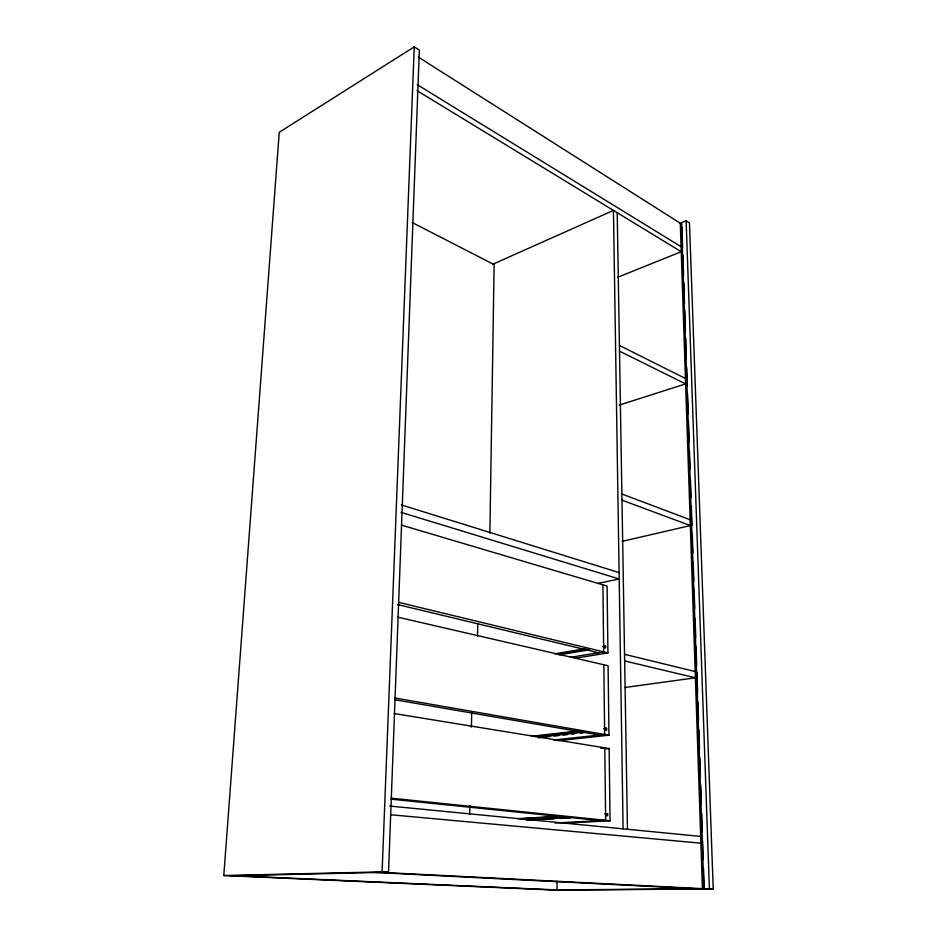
<?xml version="1.0" encoding="UTF-8"?>
<svg xmlns="http://www.w3.org/2000/svg" width="937" height="937" viewBox="0 0 937 937"><rect width="100%" height="100%" fill="white"/><g stroke="black" fill="none" stroke-linecap="round" stroke-linejoin="round"><path stroke-width="1.41" d="M489.875 533.094L494.127 264.644L412.257 222.573M469.718 814.253L469.882 805.668M471.416 727.135L471.698 712.624M477.519 636.528L477.753 623.562M382.811 872.347L388.539 872.206L419.354 50.118L414.248 46.85L279.249 132.281L223.791 875.533L556.461 890.15L713.209 888.873L689.468 222.901L686.13 220.781L681.515 222.713L703.863 888.721L713.209 888.873M223.791 875.533L382.109 871.878L414.248 46.85M492.932 264.187L613.454 210.415L623.105 828.847M617.682 277.282L681.234 251.737L416.988 90.631M619.17 405.135L685.626 383.901L619.521 351.152M622.203 541.34L690.335 525.575L621.992 500.147M597.712 583.458L619.205 578.996L401.048 512.352M554.657 653.839L584.887 648.802M556.648 654.307L586.878 649.282M602.714 646.659L605.595 646.179L605.618 647.971L603.639 647.49M558.979 654.869L589.232 649.868M570.516 657.294L603.686 651.906L602.901 584.852M574.779 658.289L607.937 652.937L607.082 586.093L401.399 525.095M624.71 687.512L695.383 677.802L624.663 660.936M532.029 736.201L578.457 730.954M534.067 736.529L580.483 731.305M603.686 728.693L606.59 728.365L606.614 730.228L604.599 729.876M537.826 737.337L582.826 732.312M538.412 737.829L542.769 737.349M545.674 737.021L550.019 736.541M554.376 736.049L558.733 735.568M563.078 735.088L567.435 734.596M571.793 734.116L574.697 733.788M580.495 733.144L583.4 732.816M553.802 740.007L604.646 734.467L603.838 664.778M558.147 740.71L608.968 735.217L608.09 665.762L397.897 617.19M600.804 748.253L604.798 747.843L605.653 820.332L554.938 823.026M606.227 748.839L609.144 748.558L610.057 820.777L565.163 823.143M517.318 818.669L562.165 816.092M520.843 818.797L561.345 816.478M604.74 813.984L607.633 813.82L607.656 815.764L605.595 815.541M525.997 820.027L570.856 817.497M526.617 820.308L536.749 819.734M542.535 819.418L554.118 818.762M559.904 818.446L570.036 817.872M379.825 872.195L378.314 872.23L705.655 888.815M230.069 875.814L381.3 872.382M552.49 889.974L702.399 888.733L680.285 223.229M234.531 875.708L557.035 889.939L557.035 881.342M382.109 871.878L388.539 872.206M375.643 872.499L696.929 888.78M390.858 814.768L700.888 843.171M389.733 806.054L700.665 836.413M391.291 799.191L600.219 820.613M390.987 798.16L610.057 820.777M605.571 813.597L607.633 813.82M394.243 713.561L609.144 748.558M394.828 697.983L608.968 735.217M395.191 699.81L599.329 735.041M604.576 728.002L606.59 728.365M397.429 604.529L598.474 652.761M398.459 602.315L607.937 652.937M624.546 654.319L695.184 671.536M603.615 645.687L605.595 646.179M401.329 504.914L619.099 572.601M621.887 494.01L690.136 519.754M619.427 345.46L685.439 378.489M417.223 84.658L681.058 246.677M418.265 57.052L681.843 224.224M686.13 220.781L709.379 888.674M681.937 227.141L682.628 247.591M682.874 254.899L683.565 275.349M683.811 282.646L684.49 303.096M684.736 310.405L685.427 330.855M685.673 338.152L686.364 358.602M686.657 367.363L687.289 386.36M687.535 393.657L688.226 414.107M688.472 421.416L689.163 441.866M689.456 450.627L690.089 469.613M690.393 478.374L691.026 497.371M691.319 506.132L691.963 525.118M692.256 533.879L692.9 552.877M693.193 561.638L693.825 580.624M694.118 589.385L694.762 608.382M695.102 618.607L695.746 637.593M696.039 646.354L696.683 665.34M696.929 672.649L697.608 693.099M697.901 701.86L698.545 720.846M698.838 729.607L699.482 748.604M699.775 757.365L700.407 776.351M700.712 785.112L701.344 804.11M701.637 812.871L702.281 831.857M702.574 840.618L703.218 859.616M703.511 868.376L704.191 888.826M617.214 212.711L627.45 829.268"/></g></svg>
